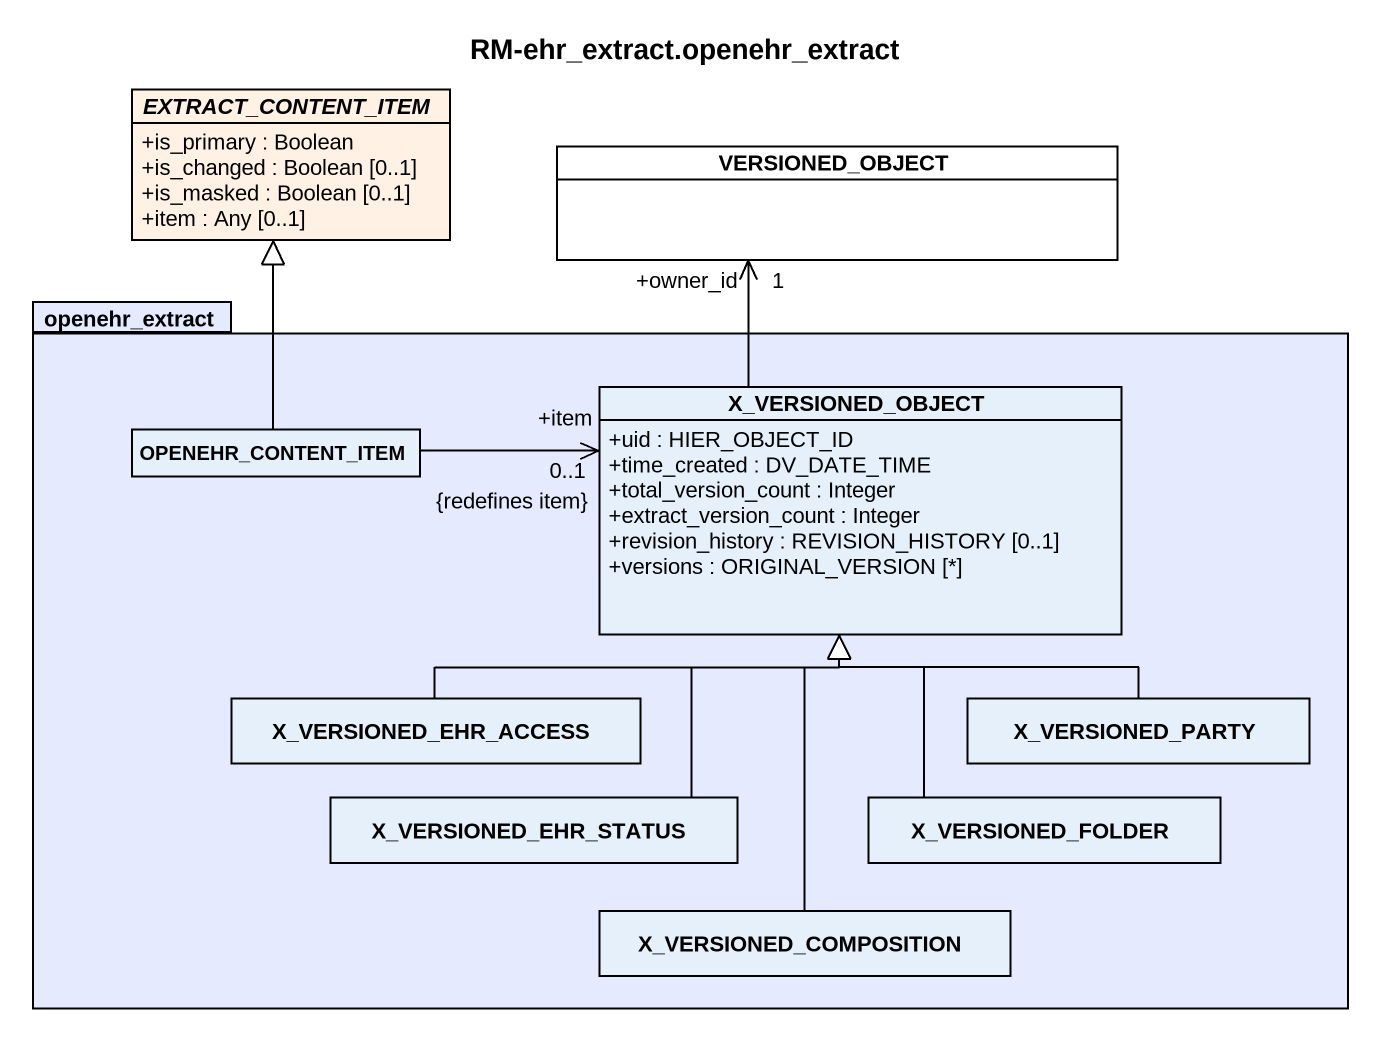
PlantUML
@startuml
title RM-ehr_extract.openehr_extract
hide circle
hide empty members
skinparam classAttributeIconSize 0
abstract class EXTRACT_CONTENT_ITEM #FFF2E5 {
  +is_primary : Boolean
  +is_changed : Boolean [0..1]
  +is_masked : Boolean [0..1]
  +item : Any [0..1]
}
class VERSIONED_OBJECT #FFFFFF
package openehr_extract #E5EAFF {
  class X_VERSIONED_OBJECT {
    +uid : HIER_OBJECT_ID
    +time_created : DV_DATE_TIME
    +total_version_count : Integer
    +extract_version_count : Integer
    +revision_history : REVISION_HISTORY [0..1]
    +versions : ORIGINAL_VERSION [*]
  }
  class OPENEHR_CONTENT_ITEM
  class X_VERSIONED_EHR_ACCESS
  class X_VERSIONED_PARTY
  class X_VERSIONED_EHR_STATUS
  class X_VERSIONED_FOLDER
  class X_VERSIONED_COMPOSITION
}
VERSIONED_OBJECT "+owner_id\n1" <-- X_VERSIONED_OBJECT
X_VERSIONED_OBJECT "+item\n0..1\n{redefines item}" <-left- OPENEHR_CONTENT_ITEM
OPENEHR_CONTENT_ITEM -up-|> EXTRACT_CONTENT_ITEM
X_VERSIONED_EHR_ACCESS -right-|> X_VERSIONED_OBJECT
X_VERSIONED_PARTY -up-|> X_VERSIONED_OBJECT
X_VERSIONED_EHR_STATUS -up-|> X_VERSIONED_OBJECT
X_VERSIONED_FOLDER -up-|> X_VERSIONED_OBJECT
X_VERSIONED_COMPOSITION -up-|> X_VERSIONED_OBJECT
@enduml
